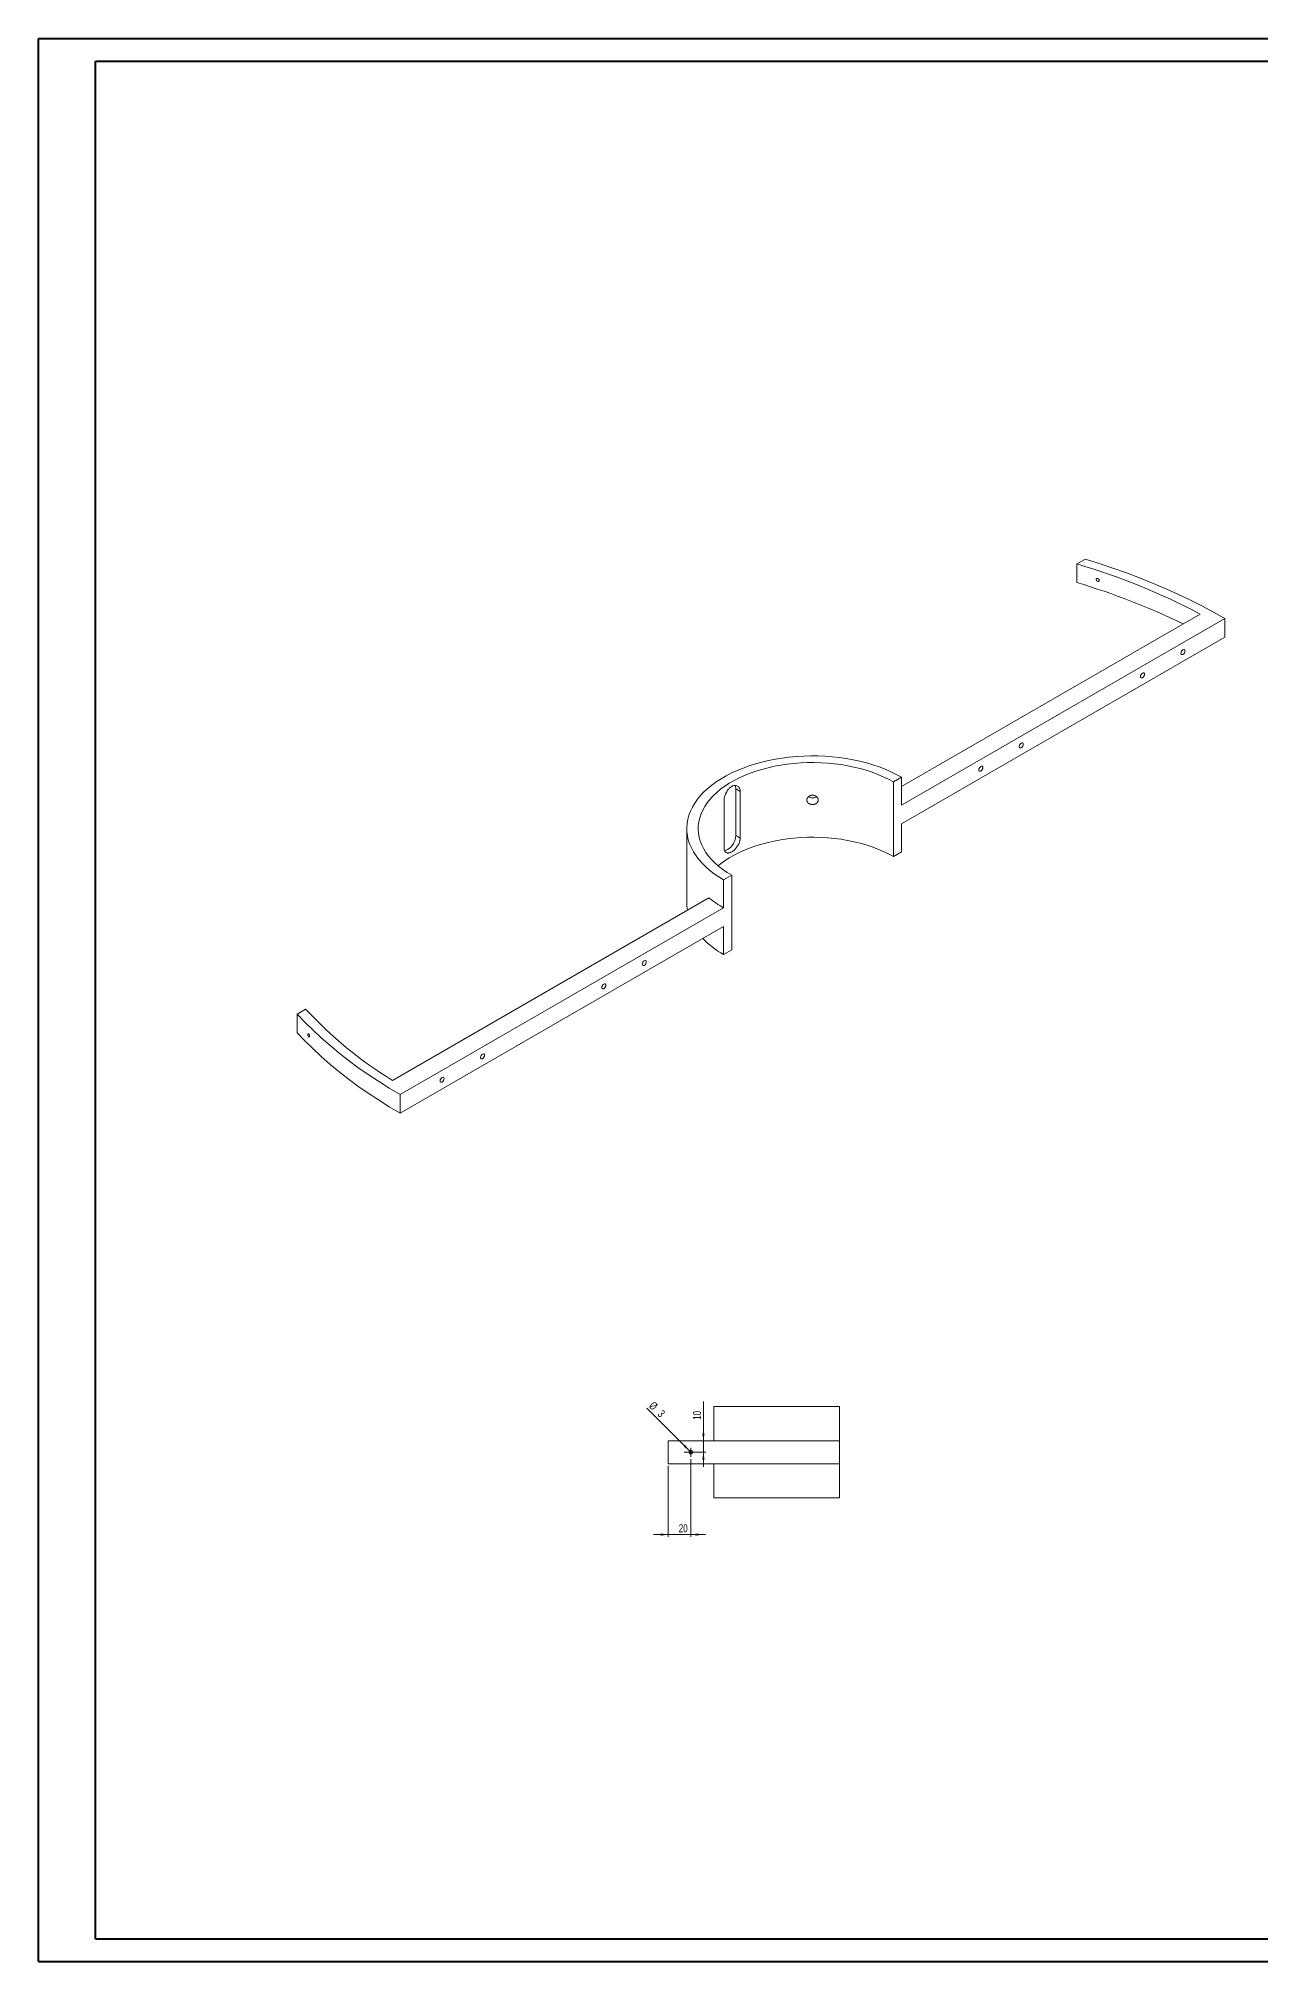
# Model space of a CAD drawing. Header units: millimetres. Extents: x 0 to 1189, y 0 to 841.
# Drawn here: x 0 to 535, y 0 to 841 of the extents above; entities that cross this region are included whole.
import ezdxf

# ---------------------------------------------------------------- set-up
doc = ezdxf.new("R2010")
doc.units = ezdxf.units.MM
doc.styles.add('SLDTEXTSTYLE0', font='TXT', dxfattribs={"width": 0.75})
doc.dimstyles.new('SLDDIMSTYLE1', dxfattribs={"dimtxt": 3.5, "dimasz": 3.302, "dimexe": 0, "dimexo": 0.0625, "dimgap": 0.875, "dimtad": 1, "dimlfac": 2, "dimrnd": 1e-09, "dimzin": 12, "dimdsep": 46, "dimtxsty": 'SLDTEXTSTYLE0', "dimsah": 1, "dimcen": 0.09, "dimadec": 0, "dimazin": 3, "dimtfac": 1, "dimtmove": 0, "dimatfit": 0, "dimfxl": 0, "dimfrac": 2, "dimtolj": 1, "dimtzin": 12, "dimarcsym": 0})
doc.dimstyles.new('SLDDIMSTYLE2', dxfattribs={"dimtxt": 3.5, "dimasz": 3.302, "dimexe": 0, "dimexo": 0.0625, "dimgap": 0.875, "dimtad": 1, "dimlfac": 2, "dimrnd": 1e-09, "dimzin": 12, "dimdsep": 46, "dimtxsty": 'SLDTEXTSTYLE0', "dimblk1": 'NONE', "dimsah": 1, "dimcen": 0, "dimadec": 0, "dimazin": 3, "dimtfac": 1, "dimtmove": 0, "dimatfit": 3, "dimldrblk": 'NONE', "dimfxl": 0, "dimfrac": 2, "dimtolj": 1, "dimtzin": 12, "dimarcsym": 0})

# ---------------------------------------------------------------- blocks, each defined once
blk = doc.blocks.new('_D_30')
at = {"color": 7, "linetype": 'Continuous', "lineweight": 0}
for p, q in [((285.42, 219.93), (285.42, 185.93)), ((275.42, 216.93), (275.42, 185.93)), ((275.42, 186.93), (269.07, 186.93)), ((285.42, 186.93), (275.42, 186.93)), ((285.42, 186.93), (291.77, 186.93))]:
    blk.add_line(p, q, dxfattribs=at)
for points in [[(275.42, 186.93), (272.12, 187.44), (272.12, 186.42)], [(285.42, 186.93), (288.72, 186.42), (288.72, 187.44)]]:
    blk.add_solid(points, dxfattribs=at)
at = {"color": 7, "linetype": 'Continuous', "lineweight": 0, "insert": (280.07, 191.44, 255.05), "char_height": 3.5, "attachment_point": 1, "style": 'SLDTEXTSTYLE0'}
blk.add_mtext('20', dxfattribs=at)
blk = doc.blocks.new('_D_31')
at = {"color": 7, "linetype": 'Continuous', "lineweight": 0}
for p, q in [((290.87, 227.93), (290.87, 245.11)), ((290.87, 222.93), (290.87, 227.93)), ((282.42, 222.93), (291.87, 222.93)), ((290.87, 222.93), (290.87, 216.58))]:
    blk.add_line(p, q, dxfattribs=at)
for points in [[(290.87, 227.93), (291.38, 231.23), (290.37, 231.23)], [(290.87, 222.93), (290.37, 219.63), (291.38, 219.63)]]:
    blk.add_solid(points, dxfattribs=at)
at = {"color": 7, "linetype": 'Continuous', "lineweight": 0, "insert": (286.36, 237.09, 255.05), "char_height": 3.5, "attachment_point": 1, "rotation": 90, "style": 'SLDTEXTSTYLE0'}
blk.add_mtext('10', dxfattribs=at)
blk = doc.blocks.new('_D_32')
at = {"color": 7, "linetype": 'Continuous', "lineweight": 0}
for q in [(266.1, 242.25), (285.95, 222.4)]:
    blk.add_line((284.89, 223.46), q, dxfattribs=at)
blk.add_solid([(284.89, 223.46), (282.91, 226.15), (282.19, 225.44)], dxfattribs=at)
at = {"color": 7, "linetype": 'Continuous', "lineweight": 0, "char_height": 3.5, "attachment_point": 1, "rotation": 315, "style": 'SLDTEXTSTYLE0'}
for s, insert in [('%%c', (269.27, 245.42, 255.05)), ('3', (273.04, 241.73, 255.05))]:
    blk.add_mtext(s, dxfattribs=dict(at, insert=insert))
blk = doc.blocks.new('_NONE')
blk = doc.blocks.new('SW_CENTERMARKSYMBOL_8')
at = {"color": 0, "linetype": 'Continuous', "lineweight": 0}
for p, q in [((-1.25, 0), (-2, 0)), ((0, 0), (-1.25, 0)), ((0, 1.25), (0, 2)), ((0, 0), (0, 1.25)), ((0, 0), (0, -1.25)), ((0, 0), (1.25, 0)), ((1.25, 0), (2, 0)), ((0, -1.25), (0, -2))]:
    blk.add_line(p, q, dxfattribs=at)

msp = doc.modelspace()

# ---------------------------------------------------------------- linework, layer by layer
at = {"color": 7, "linetype": 'Continuous', "lineweight": 40}
for p, q in [((0.0788, 0.2148), (0.0788, 841.2148)), ((0.0788, 841.2148), (1189.0788, 841.2148)), ((25.0788, 10.2148), (25.0788, 831.2148)), ((25.0788, 831.2148), (1179.0788, 831.2148)), ((25.0788, 10.2148), (1179.0788, 10.2148)), ((0.0788, 0.2148), (1189.0788, 0.2148))]:
    msp.add_line(p, q, dxfattribs=at)
at = {"color": 7, "linetype": 'Continuous', "lineweight": 15}
for p, q in [((454.1937, 611.4187), (457.8963, 613.5562)), ((454.1937, 603.2533), (454.1937, 611.4187)), ((508.1566, 589.5043), (377.4833, 514.0682)), ((518.9047, 587.545), (377.4833, 505.9042)), ((518.9047, 579.3796), (518.9047, 587.545)), ((518.9047, 579.3796), (377.4833, 497.7387)), ((305.0049, 513.0487), (306.9499, 511.9259)), ((305.0049, 513.0487), (305.0049, 492.6352)), ((373.9478, 516.1112), (377.4833, 518.1523)), ((373.9478, 516.1112), (373.9478, 483.4496)), ((377.4833, 518.1523), (377.4833, 505.9042)), ((299.8788, 487.4303), (299.8788, 507.8439)), ((306.9499, 491.5124), (306.9499, 511.9259)), ((377.4833, 497.7387), (377.4833, 485.4906)), ((283.5925, 495.701), (283.5925, 481.4085)), ((305.0049, 492.6352), (306.9499, 491.5124)), ((373.9478, 483.4496), (377.4833, 485.4906)), ((283.5925, 477.355), (283.5925, 463.0394)), ((299.7016, 473.2498), (303.2371, 475.2908)), ((299.7016, 473.2498), (299.7016, 461.0017)), ((303.2371, 475.2908), (303.2371, 442.6292)), ((154.8862, 385.5656), (293.2788, 465.458)), ((158.2802, 379.3609), (299.7016, 461.0017)), ((158.2802, 371.1955), (299.7016, 452.8363)), ((299.7016, 452.8363), (299.7016, 440.5882)), ((299.7016, 440.5882), (303.2371, 442.6292)), ((113.2226, 414.5803), (116.9252, 416.7178)), ((113.2226, 406.4149), (113.2226, 414.5803)), ((158.2802, 371.1955), (158.2802, 379.3609)), ((295.4181, 242.9302), (295.4181, 227.9302)), ((295.4181, 242.9302), (350.4181, 242.9302)), ((350.4181, 242.9302), (350.4181, 227.9302)), ((275.4181, 217.9302), (275.4181, 227.9302)), ((350.4181, 227.9302), (275.4181, 227.9302)), ((350.4181, 217.9302), (350.4181, 227.9302)), ((350.4181, 217.9302), (275.4181, 217.9302)), ((295.4181, 217.9302), (295.4181, 202.9302)), ((350.4181, 217.9302), (350.4181, 202.9302)), ((295.4181, 202.9302), (350.4181, 202.9302))]:
    msp.add_line(p, q, dxfattribs=at)
at = {"color": 7, "linetype": 'Continuous', "lineweight": 15, "flags": 128}
for points in [[(518.9047, 587.545), (513.9453, 590.3313), (508.8569, 593.0389), (503.643, 595.6657), (498.3075, 598.21), (492.8544, 600.6697), (487.2877, 603.0431), (481.6115, 605.3284), (475.83, 607.5239), (469.9474, 609.6281), (463.968, 611.6394), (457.8963, 613.5562)], [(499.6949, 572.3727), (499.7622, 572.8021), (499.9538, 573.2439), (500.2406, 573.6307), (500.5788, 573.9036), (500.9171, 574.0212), (501.2038, 573.9655), (501.3954, 573.745), (501.4627, 573.3932), (501.3954, 572.9638), (501.2038, 572.522), (500.9171, 572.1352), (500.5788, 571.8623), (500.2406, 571.7447), (499.9538, 571.8004), (499.7622, 572.0209), (499.6949, 572.3727)], [(482.0172, 562.1676), (482.0845, 562.597), (482.2761, 563.0388), (482.5629, 563.4256), (482.9011, 563.6985), (483.2394, 563.8161), (483.5261, 563.7604), (483.7177, 563.5399), (483.785, 563.1881), (483.7177, 562.7587), (483.5261, 562.3169), (483.2394, 561.9301), (482.9011, 561.6572), (482.5629, 561.5396), (482.2761, 561.5953), (482.0845, 561.8158), (482.0172, 562.1676)], [(428.9842, 531.5523), (429.0515, 531.9817), (429.2431, 532.4235), (429.5299, 532.8103), (429.8681, 533.0832), (430.2064, 533.2008), (430.4931, 533.1451), (430.6847, 532.9246), (430.752, 532.5728), (430.6847, 532.1434), (430.4931, 531.7016), (430.2064, 531.3148), (429.8681, 531.0419), (429.5299, 530.9243), (429.2431, 530.98), (429.0515, 531.2005), (428.9842, 531.5523)], [(377.4833, 518.1523), (375.1997, 519.3974), (372.7966, 520.5652), (370.282, 521.6519), (367.664, 522.6539), (364.9512, 523.5681), (362.1524, 524.3913), (359.2767, 525.121), (356.3336, 525.7547), (353.3326, 526.2904), (350.2836, 526.7263), (347.1964, 527.061), (344.0811, 527.2934), (340.9479, 527.4227), (337.8071, 527.4486), (334.6688, 527.371), (331.5433, 527.19), (328.4408, 526.9063), (325.3715, 526.5209), (322.3452, 526.0349), (319.3719, 525.45), (316.4614, 524.768), (313.623, 523.9912), (310.8661, 523.1222), (308.1996, 522.1637), (305.6322, 521.1189), (303.1723, 519.9912), (300.828, 518.7842), (298.6069, 517.502), (296.5162, 516.1486), (294.5627, 514.7286), (292.7528, 513.2465), (291.0925, 511.7072), (289.5871, 510.1156), (288.2416, 508.4771), (287.0602, 506.7968), (286.047, 505.0804), (285.2052, 503.3334), (284.5375, 501.5615), (284.0461, 499.7704), (283.7326, 497.9661), (283.5981, 496.1544), (283.6429, 494.3413), (283.867, 492.5325), (284.2696, 490.7341), (284.8494, 488.9519), (285.6045, 487.1917), (286.5324, 485.4593), (287.6301, 483.7603), (288.8941, 482.1002), (290.3201, 480.4845), (291.9036, 478.9184), (293.6394, 477.4071), (295.5219, 475.9554), (297.5448, 474.5681), (299.7016, 473.2498)], [(303.2371, 475.2908), (301.2048, 476.5358), (299.3037, 477.8481), (297.5407, 479.2231), (295.9218, 480.6559), (294.4528, 482.1416), (293.1389, 483.675), (291.9846, 485.2506), (290.9941, 486.8629), (290.1707, 488.5062), (289.5174, 490.1748), (289.0365, 491.8628), (288.7297, 493.5643), (288.598, 495.2733), (288.6419, 496.9838), (288.8612, 498.6898), (289.2553, 500.3853), (289.8226, 502.0644), (290.5613, 503.7211), (291.4686, 505.3496), (292.5415, 506.9442), (293.7762, 508.4994), (295.1682, 510.0096), (296.7128, 511.4695), (298.4045, 512.8741), (300.2374, 514.2183), (302.205, 515.4975), (304.3004, 516.7071), (306.5162, 517.843), (308.8447, 518.9011), (311.2777, 519.8776), (313.8067, 520.7693), (316.4227, 521.5729), (319.1166, 522.2857), (321.8789, 522.905), (324.6999, 523.4289), (327.5696, 523.8553), (330.4782, 524.1828), (333.4152, 524.4103), (336.3704, 524.5369), (339.3334, 524.5623), (342.2938, 524.4862), (345.2412, 524.3091), (348.1652, 524.0315), (351.0557, 523.6543), (353.9023, 523.179), (356.6952, 522.6072), (359.4245, 521.9408), (362.0806, 521.1823), (364.6542, 520.3343), (367.1363, 519.3998), (369.5181, 518.382), (371.7912, 517.2845), (373.9478, 516.1112)], [(411.3066, 521.3472), (411.3739, 521.7766), (411.5655, 522.2184), (411.8522, 522.6052), (412.1905, 522.8781), (412.5287, 522.9957), (412.8155, 522.94), (413.0071, 522.7194), (413.0743, 522.3677), (413.0071, 521.9383), (412.8155, 521.4965), (412.5287, 521.1097), (412.1905, 520.8368), (411.8522, 520.7192), (411.5655, 520.7749), (411.3739, 520.9954), (411.3066, 521.3472)], [(297.3646, 479.3702), (298.4045, 480.2124), (300.2374, 481.5566), (302.205, 482.8358), (304.3004, 484.0455), (306.5162, 485.1813), (308.8447, 486.2394), (311.2777, 487.216), (313.8067, 488.1077), (316.4227, 488.9113), (319.1166, 489.6241), (321.8789, 490.2434), (324.6999, 490.7672), (327.5696, 491.1936), (330.4782, 491.5212), (333.4152, 491.7486), (336.3704, 491.8753), (339.3334, 491.9006), (342.2938, 491.8246), (345.2412, 491.6475), (348.1652, 491.3698), (351.0557, 490.9927), (353.9023, 490.5174), (356.6952, 489.9456), (359.4245, 489.2792), (362.0806, 488.5207), (364.6542, 487.6727), (367.1363, 486.7381), (369.5181, 485.7203), (371.7912, 484.6229), (373.9478, 483.4496)], [(300.131, 486.0427), (300.7796, 486.1917), (301.4694, 486.5115), (302.1591, 486.9881), (302.8224, 487.6033), (303.4336, 488.3335), (303.9694, 489.1505), (304.4091, 490.023), (304.7358, 490.9175), (304.937, 491.7995), (305.0049, 492.6352)], [(283.5925, 463.0394), (283.6429, 461.6796), (283.8432, 460.0109)], [(264.1106, 436.3728), (264.1779, 436.8022), (264.3695, 437.2439), (264.6562, 437.6307), (264.9945, 437.9037), (265.3327, 438.0213), (265.6195, 437.9655), (265.8111, 437.745), (265.8784, 437.3933), (265.8111, 436.9638), (265.6195, 436.5221), (265.3327, 436.1353), (264.9945, 435.8623), (264.6562, 435.7448), (264.3695, 435.8005), (264.1779, 436.021), (264.1106, 436.3728)], [(246.4329, 426.1677), (246.5002, 426.5971), (246.6918, 427.0388), (246.9786, 427.4256), (247.3168, 427.6986), (247.6551, 427.8162), (247.9418, 427.7604), (248.1334, 427.5399), (248.2007, 427.1882), (248.1334, 426.7587), (247.9418, 426.317), (247.6551, 425.9302), (247.3168, 425.6572), (246.9786, 425.5397), (246.6918, 425.5954), (246.5002, 425.8159), (246.4329, 426.1677)], [(158.2802, 379.3609), (153.4537, 382.2239), (148.7635, 385.1614), (144.2131, 388.1713), (139.8059, 391.2514), (135.5451, 394.3994), (131.4338, 397.613), (127.4751, 400.8898), (123.6719, 404.2274), (120.027, 407.6233), (116.543, 411.0752), (113.2226, 414.5803)], [(158.2802, 371.1955), (153.4537, 374.0585), (148.7635, 376.996), (144.2131, 380.0059), (139.8059, 383.086), (135.5451, 386.234), (131.4338, 389.4476), (127.4751, 392.7244), (123.6719, 396.062), (120.027, 399.4579), (116.543, 402.9098), (113.2226, 406.4149)], [(193.3999, 395.5524), (193.4672, 395.9818), (193.6588, 396.4235), (193.9456, 396.8103), (194.2838, 397.0833), (194.6221, 397.2009), (194.9088, 397.1451), (195.1004, 396.9246), (195.1677, 396.5729), (195.1004, 396.1434), (194.9088, 395.7017), (194.6221, 395.3149), (194.2838, 395.0419), (193.9456, 394.9244), (193.6588, 394.9801), (193.4672, 395.2006), (193.3999, 395.5524)], [(175.7223, 385.3473), (175.7895, 385.7767), (175.9811, 386.2184), (176.2679, 386.6052), (176.6061, 386.8782), (176.9444, 386.9958), (177.2311, 386.94), (177.4227, 386.7195), (177.49, 386.3678), (177.4227, 385.9383), (177.2311, 385.4966), (176.9444, 385.1098), (176.6061, 384.8368), (176.2679, 384.7193), (175.9811, 384.775), (175.7895, 384.9955), (175.7223, 385.3473)]]:
    msp.add_lwpolyline(points, dxfattribs=at)
at = {"color": 7, "linetype": 'Continuous', "lineweight": 15}
for centre, radius, start, end in [((369.9554, 326.5892), 297.0251, 62.2713632, 73.5244307), ((367.5211, 311.7141), 304.15, 64.0403487, 73.4431598), ((301.8095, 513.1642), 3.1975, 357.9293954, 25.3000333), ((321.9959, 499.9915), 44.9138, 230.2540103, 240.239123), ((320.1939, 476.888), 41.6846, 224.7069321, 240.5539453), ((248.0369, 537.7809), 178.456, 222.7181267, 238.5347546)]:
    msp.add_arc(centre, radius, start, end, dxfattribs=at)
for points, knots in [([(462.6536, 604.5856), (462.6536, 604.7092), (462.6582, 604.7482), (462.6759, 604.8219), (462.6893, 604.857), (462.7415, 604.9519), (462.7928, 605.003), (462.9182, 605.0734), (462.9933, 605.0932), (463.1138, 605.0979), (463.156, 605.0953), (463.2412, 605.0822), (463.2841, 605.0717), (463.3706, 605.043), (463.4144, 605.0245), (463.4992, 604.9812), (463.5406, 604.9563), (463.6213, 604.8995), (463.6603, 604.8678), (463.733, 604.8001), (463.7671, 604.7638), (463.8619, 604.6473), (463.9123, 604.5632), (463.9644, 604.4331), (463.9775, 604.3901), (463.9953, 604.3045), (463.9999, 604.2616), (463.9999, 604.1395), (463.9817, 604.0637), (463.9129, 603.9377), (463.8619, 603.8864), (463.768, 603.8335), (463.7333, 603.8196), (463.6604, 603.8003), (463.622, 603.7947), (463.5006, 603.7901), (463.4147, 603.8035), (463.284, 603.8469), (463.2411, 603.865), (463.1563, 603.9082), (463.1141, 603.9336), (463.0334, 603.9902), (462.9949, 604.0212), (462.9219, 604.0889), (462.887, 604.1259), (462.8243, 604.2026), (462.796, 604.2426), (462.7459, 604.3259), (462.7242, 604.3691), (462.6723, 604.4978), (462.6536, 604.5856), (462.6536, 604.7092)], [-0.0625, -0.0625, 0, 0, 0.03125, 0.03125, 0.0625, 0.0625, 0.125, 0.125, 0.1875, 0.1875, 0.21875, 0.21875, 0.25, 0.25, 0.28125, 0.28125, 0.3125, 0.3125, 0.34375, 0.34375, 0.375, 0.375, 0.4375, 0.4375, 0.46875, 0.46875, 0.5, 0.5, 0.5625, 0.5625, 0.625, 0.625, 0.65625, 0.65625, 0.6875, 0.6875, 0.75, 0.75, 0.78125, 0.78125, 0.8125, 0.8125, 0.84375, 0.84375, 0.875, 0.875, 0.90625, 0.90625, 0.9375, 0.9375, 1, 1, 1.03125, 1.03125]), ([(299.8788, 507.8439), (299.8788, 508.1137), (299.8994, 508.3937), (299.9602, 508.8279), (299.9855, 508.975), (300.0463, 509.2742), (300.0821, 509.4266), (300.2029, 509.8813), (300.3017, 510.184), (300.478, 510.6371), (300.5418, 510.7885), (300.678, 511.0883), (300.75, 511.2354), (300.9771, 511.6688), (301.1435, 511.947), (301.4171, 512.3475), (301.5122, 512.4778), (301.7066, 512.7271), (301.9059, 512.9663), (302.1155, 513.1857), (302.3304, 513.395), (302.4411, 513.4951), (302.7767, 513.7753), (303.0039, 513.9351), (303.35, 514.1351), (303.4662, 514.1952), (303.7004, 514.3016), (303.8176, 514.3475), (304.1644, 514.4619), (304.3913, 514.5084), (304.7247, 514.5334), (304.8352, 514.5341), (305.0496, 514.5205), (305.1537, 514.5061), (305.4569, 514.4413), (305.647, 514.3691), (306.0006, 514.1654), (306.1584, 514.0372), (306.3666, 513.8075), (306.4312, 513.7247), (306.5505, 513.5463), (306.6052, 513.4503), (306.7508, 513.1493), (306.8244, 512.9298), (306.9241, 512.4537), (306.9499, 512.1958), (306.9499, 511.9259)], [0, 0, 0, 0, 0.0625, 0.0625, 0.09375, 0.09375, 0.125, 0.125, 0.1875, 0.1875, 0.21875, 0.21875, 0.25, 0.25, 0.3125, 0.3125, 0.34375, 0.34375, 0.375, 0.40625, 0.40625, 0.4375, 0.4375, 0.5, 0.5, 0.53125, 0.53125, 0.5625, 0.5625, 0.625, 0.625, 0.65625, 0.65625, 0.6875, 0.6875, 0.75, 0.75, 0.8125, 0.8125, 0.84375, 0.84375, 0.875, 0.875, 0.9375, 0.9375, 1, 1, 1, 1]), ([(336.0925, 508.0636), (336.0925, 508.3334), (336.1087, 508.4665), (336.1563, 508.6635), (336.1761, 508.7288), (336.2237, 508.8583), (336.2516, 508.9228), (336.3458, 509.1108), (336.4226, 509.23), (336.604, 509.4562), (336.7096, 509.5637), (336.9402, 509.7567), (337.066, 509.8435), (337.3393, 509.9971), (337.4848, 510.0625), (337.7856, 510.1677), (337.9431, 510.2082), (338.2658, 510.2625), (338.4281, 510.2759), (338.7542, 510.276), (338.9198, 510.2623), (339.2405, 510.2084), (339.3963, 510.1686), (339.699, 510.063), (339.8454, 509.9971), (340.1164, 509.845), (340.2426, 509.7584), (340.4761, 509.5631), (340.5797, 509.4575), (340.7156, 509.2885), (340.7576, 509.2303), (340.835, 509.1103), (340.8705, 509.0482), (340.9647, 508.8602), (341.012, 508.7316), (341.076, 508.4682), (341.0924, 508.3325), (341.0925, 508.066), (341.0768, 507.934), (341.0129, 507.6727), (340.965, 507.545), (340.8405, 507.3025), (340.7633, 507.186), (340.5805, 506.9668), (340.4771, 506.8663), (340.2468, 506.6826), (340.1184, 506.5988), (339.8466, 506.4547), (339.7031, 506.3939), (339.4008, 506.2946), (339.2418, 506.2565), (338.9222, 506.2062), (338.7599, 506.1934), (338.4301, 506.1931), (338.267, 506.2058), (338.0273, 506.2432), (337.9482, 506.2587), (337.7912, 506.2961), (337.7131, 506.3181), (337.4857, 506.3924), (337.3421, 506.453), (337.0704, 506.5965), (336.9416, 506.6802), (336.7107, 506.8638), (336.6071, 506.9641), (336.4243, 507.1824), (336.3463, 507.2994), (336.2214, 507.5416), (336.1734, 507.6684), (336.1087, 507.9306), (336.0925, 508.0636), (336.0925, 508.3334)], [-0.03125, -0.03125, 0, 0, 0.03125, 0.03125, 0.046875, 0.046875, 0.0625, 0.0625, 0.09375, 0.09375, 0.125, 0.125, 0.15625, 0.15625, 0.1875, 0.1875, 0.21875, 0.21875, 0.25, 0.25, 0.28125, 0.28125, 0.3125, 0.3125, 0.34375, 0.34375, 0.375, 0.375, 0.40625, 0.40625, 0.421875, 0.421875, 0.4375, 0.4375, 0.46875, 0.46875, 0.5, 0.5, 0.53125, 0.53125, 0.5625, 0.5625, 0.59375, 0.59375, 0.625, 0.625, 0.65625, 0.65625, 0.6875, 0.6875, 0.71875, 0.71875, 0.75, 0.75, 0.78125, 0.78125, 0.796875, 0.796875, 0.8125, 0.8125, 0.84375, 0.84375, 0.875, 0.875, 0.90625, 0.90625, 0.9375, 0.9375, 0.96875, 0.96875, 1, 1, 1.03125, 1.03125]), ([(336.8726, 509.661), (336.9979, 509.5614), (337.3229, 509.3032), (338.0376, 509.095), (338.8822, 509.0562), (339.7117, 509.2362), (340.1426, 509.52), (340.3563, 509.6607)], [0, 0, 0, 0, 0.13625163, 0.35327294, 0.5701405, 0.78685078, 1, 1, 1, 1]), ([(306.9499, 491.5124), (306.9499, 491.2425), (306.9246, 490.9653), (306.8506, 490.5387), (306.8198, 490.3947), (306.746, 490.1031), (306.7027, 489.9549), (306.5573, 489.5145), (306.4389, 489.223), (306.2305, 488.7885), (306.1555, 488.6436), (305.9964, 488.3571), (305.9128, 488.2166), (305.6511, 487.8032), (305.4617, 487.5382), (305.1558, 487.1564), (305.0503, 487.0321), (304.8367, 486.7939), (304.6195, 486.565), (304.3951, 486.3541), (304.1673, 486.1523), (304.0511, 486.0554), (303.7021, 485.7829), (303.4704, 485.6258), (303.1243, 485.4257), (303.0092, 485.365), (302.7795, 485.2561), (302.6657, 485.2082), (302.3322, 485.0861), (302.1182, 485.0321), (301.8093, 484.993), (301.7079, 484.9869), (301.5129, 484.9895), (301.419, 484.9979), (301.1477, 485.0443), (300.9806, 485.1032), (300.6738, 485.2799), (300.539, 485.3948), (300.3629, 485.606), (300.3086, 485.6829), (300.2087, 485.8501), (300.163, 485.9408), (300.0422, 486.2275), (299.9817, 486.4395), (299.8999, 486.9053), (299.8788, 487.1605), (299.8788, 487.4303)], [0, 0, 0, 0, 0.0625, 0.0625, 0.09375, 0.09375, 0.125, 0.125, 0.1875, 0.1875, 0.21875, 0.21875, 0.25, 0.25, 0.3125, 0.3125, 0.34375, 0.34375, 0.375, 0.40625, 0.40625, 0.4375, 0.4375, 0.5, 0.5, 0.53125, 0.53125, 0.5625, 0.5625, 0.625, 0.625, 0.65625, 0.65625, 0.6875, 0.6875, 0.75, 0.75, 0.8125, 0.8125, 0.84375, 0.84375, 0.875, 0.875, 0.9375, 0.9375, 1, 1, 1, 1]), ([(283.5926, 481.4085), (283.5926, 481.4051), (283.5905, 481.2797), (283.5982, 480.8099), (283.6145, 480.0592), (283.6347, 479.2046), (283.6475, 478.4687), (283.6488, 478.0782), (283.6493, 477.927)], [0, 0, 0, 0, 0.00592052, 0.22038638, 0.43485181, 0.64951007, 0.86425293, 1, 1, 1, 1]), ([(283.6493, 477.927), (283.648, 477.7135), (283.6454, 477.2866), (283.6275, 476.9244), (283.6075, 476.8258), (283.5932, 477.0173), (283.5911, 477.4731), (283.6018, 478.1425), (283.6184, 478.8154), (283.6271, 479.2368), (283.63, 479.3772)], [0, 0, 0, 0, 0.13330348, 0.26660361, 0.39999035, 0.53343371, 0.66678252, 0.80003463, 0.93333694, 1, 1, 1, 1]), ([(118.666, 404.9459), (118.666, 404.8224), (118.6633, 404.7846), (118.653, 404.7152), (118.6452, 404.6834), (118.6251, 404.6285), (118.6127, 404.6052), (118.5837, 404.567), (118.5669, 404.5523), (118.5123, 404.5222), (118.4686, 404.5206), (118.3986, 404.5451), (118.374, 404.5579), (118.3245, 404.5918), (118.2996, 404.6127), (118.2494, 404.6624), (118.224, 404.6915), (118.1748, 404.7555), (118.1508, 404.7905), (118.104, 404.8669), (118.0814, 404.9081), (118.0393, 404.9934), (118.0196, 405.038), (117.9647, 405.1774), (117.9356, 405.2737), (117.9054, 405.4163), (117.8979, 405.4625), (117.8876, 405.5523), (117.8849, 405.5963), (117.8849, 405.7183), (117.8954, 405.7897), (117.9352, 405.899), (117.9647, 405.9379), (118.0191, 405.968), (118.0392, 405.9735), (118.0814, 405.9752), (118.1036, 405.9715), (118.174, 405.9467), (118.2238, 405.9126), (118.2997, 405.8375), (118.3246, 405.809), (118.3738, 405.7453), (118.3984, 405.7097), (118.4453, 405.6334), (118.4676, 405.593), (118.5101, 405.5076), (118.5304, 405.4621), (118.5669, 405.3701), (118.5833, 405.3233), (118.6124, 405.2279), (118.625, 405.1795), (118.6552, 405.0382), (118.666, 404.9459), (118.666, 404.8224)], [-0.0625, -0.0625, 0, 0, 0.03125, 0.03125, 0.0625, 0.0625, 0.09375, 0.09375, 0.125, 0.125, 0.1875, 0.1875, 0.21875, 0.21875, 0.25, 0.25, 0.28125, 0.28125, 0.3125, 0.3125, 0.34375, 0.34375, 0.375, 0.375, 0.4375, 0.4375, 0.46875, 0.46875, 0.5, 0.5, 0.5625, 0.5625, 0.625, 0.625, 0.65625, 0.65625, 0.6875, 0.6875, 0.75, 0.75, 0.78125, 0.78125, 0.8125, 0.8125, 0.84375, 0.84375, 0.875, 0.875, 0.90625, 0.90625, 0.9375, 0.9375, 1, 1, 1.03125, 1.03125]), ([(286.1681, 223.031), (286.1681, 222.8798), (286.1631, 222.8303), (286.1434, 222.7329), (286.1285, 222.6846), (286.0898, 222.593), (286.0663, 222.5497), (286.0107, 222.4678), (285.9786, 222.4295), (285.874, 222.3267), (285.7904, 222.272), (285.6561, 222.2173), (285.609, 222.2033), (285.514, 222.1848), (285.4662, 222.1802), (285.3698, 222.1802), (285.3209, 222.185), (285.2264, 222.2035), (285.1802, 222.2173), (285.0903, 222.2539), (285.0467, 222.2768), (284.9657, 222.3301), (284.9277, 222.3606), (284.822, 222.4645), (284.7658, 222.5468), (284.7077, 222.6846), (284.6931, 222.732), (284.6732, 222.8294), (284.6681, 222.88), (284.668, 223.0294), (284.6884, 223.1297), (284.765, 223.3121), (284.8219, 223.3957), (284.9267, 223.4989), (284.9654, 223.5301), (285.0466, 223.5836), (285.0895, 223.6061), (285.2248, 223.6614), (285.3205, 223.6802), (285.4662, 223.6802), (285.5141, 223.6756), (285.6086, 223.6572), (285.6557, 223.6432), (285.7456, 223.6066), (285.7885, 223.5842), (285.8698, 223.5309), (285.9086, 223.4997), (285.9785, 223.4311), (286.0099, 223.3935), (286.0656, 223.3118), (286.0897, 223.2677), (286.1474, 223.1311), (286.1681, 223.031), (286.1681, 222.8798)], [-0.0625, -0.0625, 0, 0, 0.03125, 0.03125, 0.0625, 0.0625, 0.09375, 0.09375, 0.125, 0.125, 0.1875, 0.1875, 0.21875, 0.21875, 0.25, 0.25, 0.28125, 0.28125, 0.3125, 0.3125, 0.34375, 0.34375, 0.375, 0.375, 0.4375, 0.4375, 0.46875, 0.46875, 0.5, 0.5, 0.5625, 0.5625, 0.625, 0.625, 0.65625, 0.65625, 0.6875, 0.6875, 0.75, 0.75, 0.78125, 0.78125, 0.8125, 0.8125, 0.84375, 0.84375, 0.875, 0.875, 0.90625, 0.90625, 0.9375, 0.9375, 1, 1, 1.03125, 1.03125])]:
    msp.add_open_spline(points, degree=3, knots=knots, dxfattribs=at)

# ---------------------------------------------------------------- block references
at = {"color": 7, "linetype": 'Continuous', "lineweight": 0}
msp.add_blockref('SW_CENTERMARKSYMBOL_8', (285.4181, 222.9302), dxfattribs=at)

# ---------------------------------------------------------------- dimensions: what is measured, and where the dimension line sits
dim = msp.add_diameter_dim_2p(p1=(285.9484, 222.3999), p2=(284.8878, 223.4605), dimstyle='SLDDIMSTYLE2', dxfattribs=at)
dim.commit()
dim.dimension.update_dxf_attribs({"geometry": '_D_32', "text_midpoint": (269.7619, 238.5864), "dimtype": 163})
dim = msp.add_linear_dim(base=(290.8746, 227.9302), p1=(285.4181, 222.9302), p2=(275.4181, 227.9302), angle=90, dimstyle='SLDDIMSTYLE1', dxfattribs=at)
dim.commit()
dim.dimension.update_dxf_attribs({"geometry": '_D_31', "text_midpoint": (290.8746, 241.1026), "dimtype": 160})
dim = msp.add_linear_dim(base=(275.4181, 186.9302), p1=(285.4181, 222.9302), p2=(275.4181, 217.9302), dimstyle='SLDDIMSTYLE1', dxfattribs=at)
dim.commit()
dim.dimension.update_dxf_attribs({"geometry": '_D_30', "text_midpoint": (284.0742, 186.9302), "dimtype": 160})

doc.saveas('drawing.dxf')
